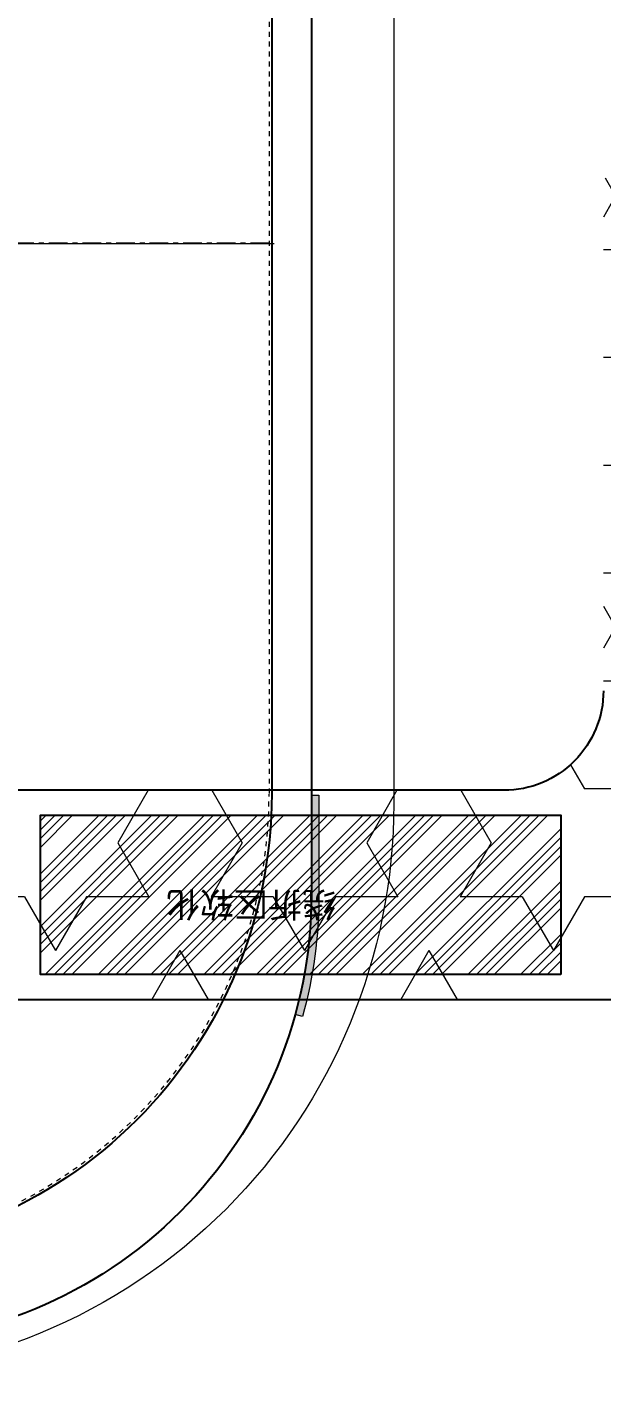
# Model space of a CAD drawing. Header units: inches. Extents: x 1765 to 5217, y -1519 to 441.
# Drawn here: x 4892.69 to 4904.24, y -1298.86 to -1271.73 of the extents above; entities that cross this region are included whole.
import ezdxf

# ---------------------------------------------------------------- set-up
doc = ezdxf.new("R2010")
doc.units = ezdxf.units.IN
doc.header["$MEASUREMENT"] = 0
doc.linetypes.add('CENTER', pattern=[0.6, 0.375, -0.075, 0.075, -0.075])
doc.linetypes.add('DOT', pattern=[0.2, 0.1, -0.1])
for name, color, linetype, lineweight in [('AA', 7, 'Continuous', 13), ('DIM', 3, 'Continuous', 15), ('EMI', 5, 'Continuous', 5)]:
    doc.layers.add(name, color=color, linetype=linetype, lineweight=lineweight)
doc.layers.add('FPC', color=7, linetype='Continuous')
doc.layers.add('LENS', color=6, linetype='Continuous')

# ---------------------------------------------------------------- blocks, each defined once
blk = doc.blocks.new('FSDDDDD')
h = blk.add_hatch(color=256)
h.dxf.hatch_style = 1
edge = h.paths.add_edge_path()
edge.add_arc((3454.534, -1745.128), 9, 344.5377, 360)
edge.add_line((3463.534, -1745.128), (3463.534, -1743.128))
edge.add_line((3463.534, -1743.128), (3463.684, -1743.128))
edge.add_line((3463.684, -1743.128), (3463.684, -1745.128))
edge.add_arc((3454.534, -1745.128), 9.15, 344.5377, 360, ccw=False)
edge.add_line((3463.353, -1747.568), (3463.208, -1747.528))
at = {"color": 1}
blk.add_line((3429.497, -1732.049), (3462.784, -1732.049), dxfattribs=at)
blk.add_lwpolyline([(3463.208, -1747.528, 0.06757), (3463.534, -1745.128), (3463.534, -1743.128), (3463.684, -1743.128), (3463.684, -1745.128, -0.06757), (3463.353, -1747.568)], format="xyb", close=True)
at = {"layer": 'LENS', "color": 5, "lineweight": 0}
blk.add_lwpolyline([(3465.185, -1743.304, -0.414214), (3453.685, -1754.804), (3438.595, -1754.804, -0.414214), (3427.095, -1743.304), (3427.095, -1720.794, -0.414214), (3438.595, -1709.294), (3453.685, -1709.294, -0.414214), (3465.185, -1720.794)], format="xyb", close=True, dxfattribs=at)
at = {"layer": 'LENS', "color": 6}
blk.add_lwpolyline([(3429.547, -1720.993, -0.414214), (3438.797, -1711.743), (3453.484, -1711.743, -0.414214), (3462.734, -1720.993), (3462.734, -1743.105, -0.414214), (3453.484, -1752.355), (3438.797, -1752.355, -0.414214), (3429.547, -1743.105)], format="xyb", close=True, dxfattribs=at)

msp = doc.modelspace()

# ---------------------------------------------------------------- hatches: boundary and pattern name
at = {"layer": 'DIM'}
h = msp.add_hatch(dxfattribs=at)
h.set_pattern_fill('ANSI34', color=6, style=0)
h.set_pattern_definition([(225, (8542.6334, -2803.94464), (0.53033009, -0.53033009), []), (225, (8542.4566, -2803.94464), (0.53033009, -0.53033009), []), (225, (8542.2798, -2803.94464), (0.53033009, -0.53033009), []), (225, (8542.103, -2803.94464), (0.53033009, -0.53033009), [])])
h.paths.add_polyline_path([(4903.408, -1290.759), (4892.959, -1290.759), (4892.959, -1287.559), (4903.408, -1287.559)])
at = {"layer": 'EMI'}
h = msp.add_hatch(dxfattribs=at)
h.set_pattern_fill('STARS', color=256, scale=10, style=0)
h.set_pattern_definition([(180, (8542.6334, -2928.1506), (0, -2.1650635), [1.25, -1.25]), (240, (8542.6334, -2928.1506), (1.875, -1.0825318), [1.25, -1.25]), (300, (8542.0084, -2929.2332), (1.875, 1.0825318), [1.25, -1.25])])
edge = h.paths.add_edge_path()
edge.add_line((4916.395, -1282.359), (4916.395, -1274.21))
edge.add_arc((4914.391, -1274.212), 2.004, 0.0494, 92.745)
edge.add_line((4914.295, -1272.21), (4907.265, -1272.21))
edge.add_arc((4907.265, -1275.21), 3, 90, 180)
edge.add_line((4904.265, -1275.21), (4904.265, -1285.059))
edge.add_arc((4902.265, -1285.059), 2, -90, 0, ccw=False)
edge.add_line((4902.265, -1287.059), (4892.612, -1287.059))
edge.add_arc((4892.612, -1286.059), 1, 180, 270, ccw=False)
edge.add_line((4891.612, -1286.059), (4891.612, -1283.259))
edge.add_arc((4890.612, -1283.259), 1, 360, 449.9714)
edge.add_arc((4890.613, -1281.259), 1, 180, 269.9714, ccw=False)
edge.add_line((4889.613, -1281.259), (4889.613, -1279.852))
edge.add_line((4889.613, -1279.852), (4884.613, -1279.852))
edge.add_arc((4884.613, -1278.852), 1, 180, 270, ccw=False)
edge.add_line((4883.613, -1278.852), (4883.613, -1274.852))
edge.add_line((4883.613, -1274.852), (4879.013, -1274.852))
edge.add_line((4879.013, -1274.852), (4879.013, -1282.85))
edge.add_line((4879.013, -1282.85), (4871.563, -1282.85))
edge.add_line((4871.563, -1282.85), (4871.563, -1287.559))
edge.add_line((4871.563, -1287.559), (4889.613, -1287.559))
edge.add_line((4889.613, -1287.559), (4889.613, -1291.259))
edge.add_line((4889.613, -1291.259), (4906.465, -1291.259))
edge.add_arc((4906.465, -1289.259), 2, 270, 360)
edge.add_line((4908.465, -1289.259), (4908.465, -1277.71))
edge.add_arc((4909.465, -1277.71), 1, 90, 180, ccw=False)
edge.add_line((4909.465, -1276.71), (4911.295, -1276.71))
edge.add_arc((4911.184, -1277.714), 1.01, 0.2418, 83.7326, ccw=False)
edge.add_line((4912.195, -1277.71), (4912.195, -1282.359))
edge.add_line((4912.195, -1282.359), (4916.395, -1282.359))

# ---------------------------------------------------------------- linework, layer by layer
at = {"color": 1, "linetype": 'CENTER'}
msp.add_line((4897.551, -1276.08), (4864.464, -1276.08), dxfattribs=at)
msp.add_lwpolyline([(4898.401, -1263.445), (4898.401, -1289.16, -0.414214), (4889.401, -1298.16), (4872.614, -1298.16, -0.414214), (4863.614, -1289.16), (4863.614, -1263.445, -0.414214), (4872.034, -1255.025), (4889.981, -1255.025, -0.414214)], format="xyb", close=True)
msp.add_lwpolyline([(4898.401, -1263.445), (4898.401, -1289.16, -0.414214), (4889.401, -1298.16), (4872.614, -1298.16, -0.414214), (4863.614, -1289.16), (4863.614, -1263.445, -0.414214), (4872.034, -1255.025), (4889.981, -1255.025, -0.414214)], format="xyb", close=True)
msp.add_lwpolyline([(4903.408, -1290.759), (4892.959, -1290.759), (4892.959, -1287.559), (4903.408, -1287.559)], close=True)
at = {"color": 195, "linetype": 'Continuous'}
msp.add_lwpolyline([(4895.513, -1292.911, -0.001859), (4895.498, -1292.911)], format="xyb", dxfattribs=at)
at = {"layer": 'AA', "color": 1, "linetype": 'DOT'}
msp.add_lwpolyline([(4864.464, -1265.025, -0.414214), (4873.664, -1255.825), (4888.351, -1255.825, -0.414214), (4897.551, -1265.025), (4897.551, -1287.136, -0.414214), (4888.351, -1296.336), (4873.664, -1296.336, -0.414214), (4864.464, -1287.136)], format="xyb", close=True, dxfattribs=at)
msp.add_lwpolyline([(4864.464, -1265.025, -0.414214), (4873.664, -1255.825), (4888.351, -1255.825, -0.414214), (4897.551, -1265.025), (4897.551, -1287.136, -0.414214), (4888.351, -1296.336), (4873.664, -1296.336, -0.414214), (4864.464, -1287.136)], format="xyb", close=True, dxfattribs=at)
at = {"layer": 'EMI'}
msp.add_lwpolyline([(4904.265, -1285.059, -0.414214), (4902.265, -1287.059), (4892.612, -1287.059, -0.414214), (4891.612, -1286.059), (4891.612, -1283.259, 0.414067), (4890.612, -1282.259, -0.414067), (4889.613, -1281.259), (4889.613, -1279.852), (4884.613, -1279.852, -0.414214), (4883.613, -1278.852), (4883.613, -1274.852), (4879.013, -1274.852), (4879.013, -1282.85), (4871.563, -1282.85), (4871.563, -1287.559), (4889.613, -1287.559), (4889.613, -1291.259), (4906.465, -1291.259, 0.414214)], format="xyb", dxfattribs=at)
at = {"layer": 'FPC', "color": 2, "lineweight": -3}
for points in [[(4904.265, -1285.059, -0.414214), (4902.265, -1287.059), (4892.612, -1287.059, -0.414214), (4891.612, -1286.059), (4891.612, -1283.259, 0.414067), (4890.612, -1282.259, -0.414067), (4889.613, -1281.259), (4889.613, -1276.852, 0.414214), (4887.613, -1274.852), (4866.514, -1274.852, 0.414214), (4865.514, -1275.852), (4865.514, -1291.558, 0.241069), (4866.345, -1293.18), (4871.354, -1296.791, -0.241069), (4871.769, -1297.602), (4871.769, -1298.86)], [(4874.8, -1298.86, -0.017571), (4874.798, -1298.789), (4874.798, -1295.273, 0.241069), (4874.383, -1294.461), (4871.978, -1292.728, -0.241069), (4871.563, -1291.917), (4871.563, -1288.607, -1), (4872.763, -1288.607), (4872.763, -1291.309, 0.241069), (4873.178, -1292.121), (4873.862, -1292.613, 0.157425), (4874.446, -1292.802), (4888.613, -1292.802, 0.414214), (4889.613, -1291.802), (4889.613, -1291.759, -0.414214), (4890.113, -1291.259), (4906.465, -1291.259, 0.414214)]]:
    msp.add_lwpolyline(points, format="xyb", dxfattribs=at)

# ---------------------------------------------------------------- block references
at = {"layer": 'DIM'}
msp.add_blockref('FSDDDDD', (1434.868, 455.969), dxfattribs=at)

# ---------------------------------------------------------------- texts
at = {"insert": (4898.893, -1289.602), "char_height": 0.5, "width": 13.46019, "attachment_point": 1, "rotation": 180}
msp.add_mtext('{\\fSimSun|b0|i0|c134|p2;绕折区软化}', dxfattribs=at)

doc.saveas('drawing.dxf')
